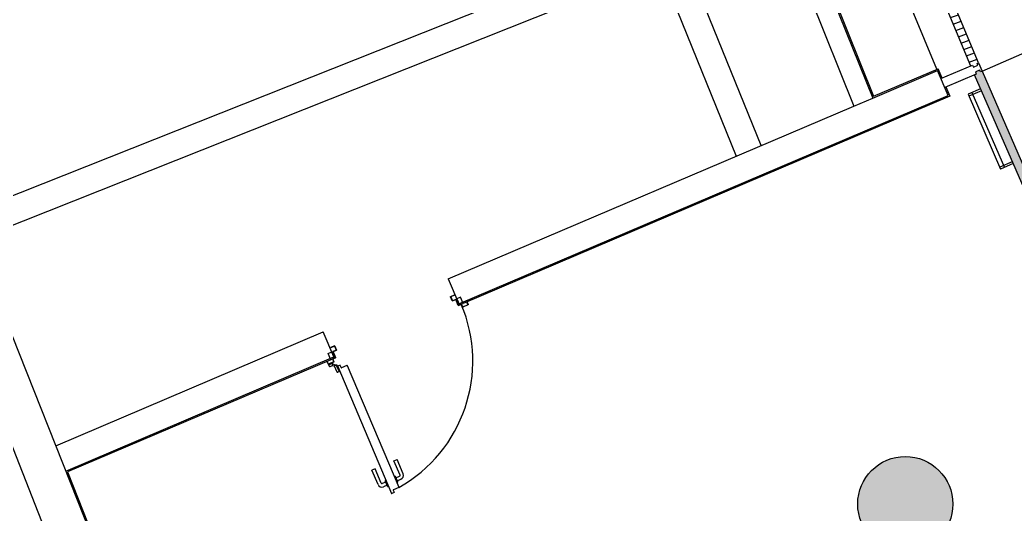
# Model space of a CAD drawing. Header units: centimetres. Extents: x 139057 to 200038, y 34824 to 80516.
# Drawn here: x 173594 to 174327, y 59872 to 60235 of the extents above; entities that cross this region are included whole.
import ezdxf

# ---------------------------------------------------------------- set-up
doc = ezdxf.new("R2010")
doc.units = ezdxf.units.CM
doc.header["$LTSCALE"] = 100
doc.linetypes.add('TR2010', pattern=[3, 2, -1])
doc.layers.get('0').update_dxf_attribs({"lineweight": 0})
for name, color, linetype in [('0.05', 57, 'Continuous'), ('0.10', 8, 'Continuous'), ('0.10 Intonaco', 8, 'Continuous'), ('0.15 E1-E2_Serramenti', 9, 'Continuous'), ('0.20 Cementi Armati', 4, 'Continuous'), ('0.20 Murature', 50, 'Continuous'), ('0.20 Vetrate', 3, 'Continuous')]:
    doc.layers.add(name, color=color, linetype=linetype)
doc.layers.add('410_STRUTTURE_001-AM_0', color=7, linetype='Continuous', lineweight=0)

# ---------------------------------------------------------------- blocks, each defined once
blk = doc.blocks.new('A$C30874703')
blk.add_arc((0.01492660159742343, 1.081380676415094), 1.067928041928007, 276.3477747588408, 359.918066865879)
at = {"layer": '0.15 E1-E2_Serramenti'}
for p, q in [((0.1039999982274793, 1.163999983287312), (0.07399999822750658, 1.163999983287312)), ((0.07399999822750658, 1.163999983287312), (0.07399999822750658, 1.162499983287312)), ((0.1039999982274793, 1.162499983287312), (0.07399999822750658, 1.162499983287312)), ((0.07649999822747588, 1.128499983287327), (0.0764999982275043, 1.081999983287304)), ((0.07799999822749726, 1.128499983287327), (0.07799999822749726, 1.081999983287304)), ((0.1039999982274793, 1.130499983287322), (0.07849999822748543, 1.130499983287329)), ((0.1039999982274793, 1.128999983287322), (0.07849999822748543, 1.128999983287329)), ((0.1044999982274675, 1.161999983287309), (0.1044999982274959, 1.130999983287325)), ((0.1059999982274888, 1.161999983287309), (0.1059999982274888, 1.130999983287325)), ((0.01049999822750181, 1.078499983287323), (0.008999998227508854, 1.078499983287323)), ((0.008999998227508854, 1.078499983287323), (0.008999998227508854, 1.059499983287317)), ((0.01049999822750181, 1.078499983287323), (0.01049999822750181, 1.059499983287317)), ((0.05299999822749157, 1.058999983287315), (0.01099999822748998, 1.058999983287315)), ((0.05299999822749157, 1.057499983287322), (0.01099999822748998, 1.057499983287308)), ((0.05349999822750817, 1.079499983287299), (0.05349999822747975, 1.059499983287324)), ((0.05499999822750112, 1.079499983287299), (0.05499999822750112, 1.059499983287324)), ((0.07599999822751613, 1.081499983287301), (0.05549999822751772, 1.081499983287301)), ((0.07599999822751613, 1.079999983287301), (0.05549999822751772, 1.079999983287301))]:
    blk.add_line(p, q, dxfattribs=at)
at = {"layer": '0.15 E1-E2_Serramenti', "ltscale": 0.02}
for p, q in [((0.01099999822748998, 1.056499983287317), (0.01099999822748998, 1.041999983287333)), ((0.01299999822747111, 1.057499983287315), (0.01299999822747111, 1.052499983287305)), ((0.01299999822747111, 1.052499983287305), (0.03553757060539908, 1.052499983287312)), ((0.01599999822748543, 1.03699998328733), (0.0349999980989395, 1.036999983287316)), ((0.03553757060539908, 1.052499983287312), (0.03880384557986361, 1.043525966549176)), ((0.03903860829645112, 1.057499983287315), (0.04381233549956676, 1.044384275590104)), ((0.04649999818694539, 1.030655694339508), (0.04649999881256406, 0.9819999826303416)), ((0.06199999822750613, 1.023363718552602), (0.0470889664654095, 1.031067751629664)), ((0.06429509848690884, 1.027805848086885), (0.04980323523803065, 1.035293310765447)), ((0.06699999822750158, 0.9769999826776186), (0.05149999881258793, 0.976999982630339)), ((0.06199999822750613, 1.023363718552602), (0.06199999822750613, 0.9789999826623728)), ((0.06699999822141933, 0.978999982677621), (0.06199999822750613, 0.9789999826623728)), ((0.06699999822750158, 1.015999983287323), (0.06699999822753, 1.023363718552574)), ((0.06699999822750158, 1.015999983287323), (0.06699999822750158, 0.0009999832873219816)), ((0.08699999822748339, 1.016999983287313), (0.06799999822750635, 1.01699998328732)), ((0.08799999822748816, 0.9979999832873077), (0.08799999822748816, 1.015999983287315)), ((0.08799999822748816, 1.003931850607508), (0.08799999822748816, 0.998931850607498)), ((0.1329999982275041, 0.9969999832873384), (0.08899999822749294, 0.99699998328731)), ((0.1339999982275089, 0.9959999832873407), (0.1339999982275089, 0.02099998328730379)), ((-1.772505697772431e-09, 0.09999998328735415), (-1.772534119481861e-09, 0.2149999832873632)), ((0.02499999822749999, 0.2149999832873561), (-1.772534119481861e-09, 0.2149999832873632)), ((0.02499999822749999, 0.09999998328735415), (0.02499999822749999, 0.2149999832873561)), ((0.1759999982275104, 0.2149999832873561), (0.2009999982275161, 0.2149999832873632)), ((0.1759999982275104, 0.09999998328735415), (0.1759999982275104, 0.2149999832873561)), ((0.2009999982275161, 0.09999998328735415), (0.2009999982275161, 0.2149999832873632)), ((0.0594999982275084, 0.09499998328734449), (0.02999999822749544, 0.0949999832873516)), ((0.0594999982275084, 0.06099998328735268), (0.05949999822747998, 0.1039999832873519)), ((0.06699999822750158, 0.1049999832873425), (0.06049999822748475, 0.1049999832873496)), ((0.1339999982275089, 0.1049999832873425), (0.1404999982275257, 0.1049999832873496)), ((0.141499998227502, 0.06099998328735268), (0.1414999982275305, 0.1039999832873519)), ((0.141499998227502, 0.09499998328734449), (0.170999998227515, 0.0949999832873516)), ((0.0594999982275084, 0.06999998328735302), (0.02999999822749544, 0.06999998328735302)), ((0.06699999822750158, 0.05999998328735501), (0.06049999822751317, 0.05999998328735501)), ((0.08799999822748816, 0.01899998328733687), (0.08799999822748816, 0.000999983287329087)), ((0.1329999982275041, 0.01999998328730612), (0.08899999822749294, 0.01999998328733454)), ((0.1339999982275089, 0.05999998328735501), (0.1404999982274973, 0.05999998328735501)), ((0.141499998227502, 0.06999998328735302), (0.170999998227515, 0.06999998328735302)), ((0.08699999822748339, -1.671266858238596e-08), (0.06799999822750635, -1.671267568781332e-08))]:
    blk.add_line(p, q, dxfattribs=at)
at = {"layer": '0.15 E1-E2_Serramenti'}
for points in [[(0.0689999982274827, 1.081499983287301), (0.03899999822748157, 1.081499983287301), (0.03899999822748157, 1.131499983287299), (0.0689999982274827, 1.131499983287299)], [(1.068999998227483, 1.08149998328728), (1.098999998227484, 1.08149998328728), (1.098999998227484, 1.131499983287277), (1.068999998227483, 1.131499983287277)]]:
    blk.add_lwpolyline(points, close=True, dxfattribs=at)
blk.add_lwpolyline([(1.033999998227486, 1.128999983287301, -0.414213562373095), (1.031999998227477, 1.130999983287303), (1.031999998227477, 1.161999983287288, -0.4142135623729161), (1.033999998227486, 1.16399998328729), (1.063999998227487, 1.16399998328729), (1.063999998227487, 1.16249998328729), (1.033999998227486, 1.16249998328729, 0.4142135623729161), (1.033499998227498, 1.161999983287288), (1.033499998227498, 1.130999983287303, 0.414213562373095), (1.033999998227486, 1.130499983287301), (1.059499998227508, 1.130499983287308, -0.4142135623731367), (1.06149999822749, 1.128499983287305), (1.06149999822749, 1.081999983287282, 0.4142135623731367), (1.061999998227478, 1.08149998328728), (1.082499998227476, 1.08149998328728, -0.4142135623730013), (1.084499998227486, 1.079499983287278), (1.084499998227486, 1.059499983287303, 0.4142135623730013), (1.084999998227474, 1.058999983287293), (1.126999998227475, 1.058999983287293, 0.4142135623730472), (1.127499998227464, 1.059499983287296), (1.127499998227464, 1.078499983287301), (1.128999998227485, 1.078499983287301), (1.128999998227457, 1.059499983287296, -0.4142135623730472), (1.126999998227475, 1.057499983287293), (1.084999998227474, 1.0574999832873, -0.4142135623730013), (1.082999998227464, 1.059499983287303), (1.082999998227464, 1.079499983287278, 0.4142135623730013), (1.082499998227476, 1.07999998328728), (1.061999998227478, 1.07999998328728, -0.4142135623731367), (1.059999998227468, 1.081999983287282), (1.059999998227497, 1.128499983287305, 0.4142135623731367), (1.059499998227508, 1.128999983287308)], format="xyb", close=True, dxfattribs=at)
at = {"layer": '0.15 E1-E2_Serramenti', "ltscale": 0.02}
blk.add_circle((0.04249999822751249, 1.036999983287316), 0.007500000128580098, dxfattribs=at)
at = {"layer": '0.15 E1-E2_Serramenti'}
for centre, radius, start, end in [((0.07849999822748543, 1.128499983287327), 0.002, 90, 180.0000000000082), ((0.07849999822748543, 1.128499983287327), 0.0005, 90, 180.0000000000082), ((0.1039999982274793, 1.161999983287309), 0.002, 3.50115459335504e-11, 90), ((0.1039999982274793, 1.161999983287309), 0.0005, 3.50115459335504e-11, 90), ((0.1039999982274793, 1.130999983287325), 0.0005, 270, 0), ((0.1039999982274793, 1.130999983287325), 0.002, 270, 0), ((0.05299999822749157, 1.059499983287324), 0.0005, 270, 359.9999999999817), ((0.05299999822749157, 1.059499983287324), 0.002, 270, 359.9999999999817), ((0.05549999822751772, 1.079499983287299), 0.002, 90, 179.9999999999817), ((0.05549999822751772, 1.079499983287299), 0.0005, 90, 179.9999999999817), ((0.07599999822751613, 1.081999983287304), 0.0005, 270, 8.142219984546603e-12), ((0.07599999822751613, 1.081999983287304), 0.002, 270, 8.142219984546603e-12)]:
    blk.add_arc(centre, radius, start, end, dxfattribs=at)
at = {"layer": '0.15 E1-E2_Serramenti', "ltscale": 0.02}
for centre, radius, start, end in [((0.01099999822748998, 1.059499983287317), 0.002, 180.0000000000187, 270.000000000009), ((0.01099999822748998, 1.059499983287317), 0.0005, 180.0000000000187, 270.000000000009), ((0.01199999822749476, 1.056499983287317), 0.001, 90, 180.0000000000192), ((0.01599999822748543, 1.041999983287333), 0.005, 180, 270.0000000000065), ((0.06199999822753455, 1.023363718552595), 0.005, 359.9999999997557, 62.67610869870013), ((0.05149999881258793, 0.9819999826303416), 0.005, 180, 270.0000000000065), ((0.06799999822750635, 1.015999983287323), 0.001, 89.99999999995929, 179.9999999999968), ((0.08699999822748339, 1.015999983287315), 0.001, 2.157688295904849e-11, 89.99999999996092), ((0.08899999822749294, 0.9979999832873077), 0.001, 180.0000000000203, 270.0000000000358), ((0.1329999982275041, 0.9959999832873407), 0.001, 7.735108985319272e-12, 90.00000000001954), ((0.02999999822749544, 0.09999998328735415), 0.03, 180.0000000000029, 270), ((0.02999999822749544, 0.09999998328735415), 0.004999999999999998, 180.0000000000029, 270), ((0.06049999822748475, 0.1039999832873519), 0.001, 89.9999999999886, 180.0000000000057), ((0.1404999982275257, 0.1039999832873519), 0.001, 359.9999999999943, 90.0000000000106), ((0.170999998227515, 0.09999998328735415), 0.004999999999999998, 270, 359.9999999999972), ((0.170999998227515, 0.09999998328735415), 0.03, 270, 359.9999999999972), ((0.06049999822751317, 0.06099998328735268), 0.001, 180.0000000000029, 270), ((0.06799999822750635, 0.0009999832873219816), 0.001, 180.0000000000033, 270.0000000000407), ((0.08699999822748339, 0.000999983287329087), 0.001, 270.0000000000383, 359.9999999999785), ((0.08899999822749294, 0.01899998328733687), 0.001, 89.99999999996336, 179.9999999999796), ((0.1329999982275041, 0.02099998328730379), 0.001, 269.9999999999804, 359.9999999999923), ((0.1404999982274973, 0.06099998328735268), 0.001, 270, 359.9999999999972)]:
    blk.add_arc(centre, radius, start, end, dxfattribs=at)

msp = doc.modelspace()

# ---------------------------------------------------------------- hatches: boundary and pattern name
at = {"layer": '0.05', "ltscale": 50}
h = msp.add_hatch(dxfattribs=at)
h.set_pattern_fill('ANSI31', color=256, scale=1.6, angle=335.66, style=0)
h.set_pattern_definition([(20.65999999999996, (173723.2262088606, 66927.63620313419), (-1.792334208366775, 4.753308120195686), [])])
h.paths.add_polyline_path([(174233.1818699824, 60363.68166830551), (174232.1689367449, 60363.26975370359), (174231.6716640728, 60364.4925897361), (174228.2905390399, 60363.11763754648), (174228.9008214815, 60361.61690082562), (174227.5536416402, 60361.0690630914), (174294.0038221242, 60201.34284693163), (174295.3420482898, 60201.91220659923), (174295.9763058244, 60200.42144412708), (174299.3349590997, 60201.85041164768), (174298.8181509512, 60203.06512042296), (174299.8243519968, 60203.49321718675)])
at = {"layer": '0.20 Vetrate'}
msp.add_hatch(color=5, dxfattribs=at).paths.add_polyline_path([(174302.3690623516, 60197.5120426209), (174301.3628876252, 60197.08395704788), (174300.8460794749, 60198.29866583061), (174297.4874261996, 60196.86969831002), (174298.1216837323, 60195.37893583786), (174296.7834316163, 60194.8095651285), (174365.785384786, 60036.16902657014), (174367.1140884409, 60036.75966187727), (174367.7721581223, 60035.27925664347), (174371.1074767845, 60036.76187237513), (174370.5712659309, 60037.96814182562), (174371.5707016854, 60038.41241097611)])
at = {"layer": '410_STRUTTURE_001-AM_0'}
h = msp.add_hatch(color=256, dxfattribs=at)
h.paths.add_polyline_path([(173097.3597190237, 66917.94424411071, 1), (173132.3597190237, 66917.94424411071, 1)])
h.paths.add_polyline_path([(172464.0278316519, 67114.31689942045), (172425.2407945941, 67124.09267337037), (172393.4695292661, 66998.03480293018), (172432.2565663221, 66988.25902898771)])
h.paths.add_polyline_path([(172268.7627634505, 66557.0875554101), (172239.6106112773, 66564.1693647669), (172225.4469925767, 66505.86506042046), (172254.5991447499, 66498.7832510711)])
h.paths.add_polyline_path([(171904.4153998984, 66525.13660018308, 1), (171974.4153998984, 66525.13660018308, 1)])
h.paths.add_polyline_path([(171852.1739725998, 66563.613365093), (171803.3583940106, 66574.43183480365), (171792.5399242999, 66525.6162562163), (171841.355502891, 66514.79778650565)])
h.paths.add_polyline_path([(171939.4722675221, 67132.43510292632), (171987.7863424743, 67119.56070347292), (172000.6607419295, 67167.8747784288), (171952.3466669755, 67180.7491778822)])
h.paths.add_polyline_path([(172118.755045435, 67125.68212919099, 1), (172048.755045435, 67125.68212919099, 1)])
h.paths.add_polyline_path([(171575.4020752242, 65289.1204673664), (171624.9607316019, 65282.49177383047), (171631.5894251397, 65332.05043021005), (171582.030768762, 65338.67912374598)])
h.paths.add_polyline_path([(171698.3442291195, 65301.53604114961, 1), (171768.3442291195, 65301.53604114961, 1)])
h.paths.add_polyline_path([(172000.85312024, 65311.96289384526), (171999.4899485378, 65287.00129923385), (172079.3920958998, 65282.69570370924), (172080.7372251569, 65307.65827054691)])
h.paths.add_polyline_path([(172504.8985963861, 65260.35914362383, 1), (172469.8985963861, 65260.35914362383, 1)])
h.paths.add_polyline_path([(173206.6802780988, 65219.16983307314, 1), (173276.6802780988, 65219.16983307314, 1)])
h.paths.add_polyline_path([(173189.9447935472, 64670.8234884904, 1), (173259.9447935472, 64670.8234884904, 1)])
h.paths.add_polyline_path([(171897.3524127068, 64618.34626780611), (171927.326457637, 64617.09861061138), (171929.8132949347, 64677.04705272776), (171899.8392500045, 64678.29470992249)])
h.paths.add_polyline_path([(171707.5735444153, 64680.86396315855, 1), (171637.5735444153, 64680.86396315855, 1)])
h.paths.add_polyline_path([(171506.142188274, 64661.20356748414), (171555.9392036131, 64656.70276053411), (171560.4400105687, 64706.49977587324), (171510.6429952277, 64711.00058283073)])
h.paths.add_polyline_path([(171463.9049486393, 64032.07795883876), (171513.8628991755, 64030.0277934016), (171515.9130646071, 64079.98574394148), (171465.9551140709, 64082.0359093712)])
h.paths.add_polyline_path([(171511.6954636598, 63977.07735274148), (171513.7404157227, 64027.03551694912), (171463.7822515151, 64029.08046901387), (171461.7372994522, 63979.12230480623)])
h.paths.add_polyline_path([(171605.5459887484, 64055.92791824949, 1), (171675.5459887484, 64055.92791824949, 1)])
h.paths.add_polyline_path([(171905.9447454462, 64101.36842717391), (171880.9642293832, 64102.3559473471), (171877.6854318554, 64022.42307797235), (171902.6659479203, 64021.43555779171)])
h.paths.add_polyline_path([(173199.5859544488, 64122.30648230177, 1), (173269.5859544488, 64122.30648230177, 1)])
h.paths.add_polyline_path([(173235.5815770669, 63574.88579462629, 1), (173305.5815770669, 63574.88579462629, 1)])
h.paths.add_polyline_path([(172861.3538126039, 63523.01742986005), (172858.6470479245, 63552.89507074815), (172798.891766152, 63547.48154138934), (172801.5985308295, 63517.60390050125)])
h.paths.add_polyline_path([(172419.0581464382, 63501.44394651216, 1), (172489.0581464382, 63501.44394651216, 1)])
h.paths.add_polyline_path([(171880.4413315101, 63484.64360186618), (171855.4627520429, 63485.67895043802), (171852.0309130239, 63405.7525054903), (171877.009492491, 63404.71715691846)])
h.paths.add_polyline_path([(171602.6261898788, 63428.01032598477, 1), (171672.6261898788, 63428.01032598477, 1)])
h.paths.add_polyline_path([(171448.5199661913, 63390.69967883241), (171498.5195865413, 63390.50483290267), (171498.7144324692, 63440.50445325088), (171448.714812121, 63440.69929918063)])
h.paths.add_polyline_path([(171461.0238141814, 62750.09874701661), (171510.984733312, 62752.07524890613), (171509.0082314262, 62802.036168033), (171459.0473122975, 62800.05966615093)])
h.paths.add_polyline_path([(171629.1265570564, 62798.43110591334, 1), (171699.1265570564, 62798.43110591334, 1)])
h.paths.add_polyline_path([(171855.4706596421, 62863.53864889753), (171830.5112730233, 62864.96356943411), (171825.83289633, 62785.10039323729), (171850.7922829489, 62783.67547270071)])
h.paths.add_polyline_path([(172533.4495628538, 62914.12447109979, 1), (172463.4495628538, 62914.12447109979, 1)])
h.paths.add_polyline_path([(172926.5678030649, 62958.34697044802), (172922.4660834844, 62988.06524591309), (172863.0295325579, 62979.86180675191), (172867.1312521385, 62950.14353129428)])
h.paths.add_polyline_path([(173367.848414837, 63029.82835367483, 1), (173297.848414837, 63029.82835367483, 1)])
h.paths.add_polyline_path([(173386.24267285, 62488.3931721614, 1), (173456.24267285, 62488.3931721614, 1)])
h.paths.add_polyline_path([(172594.1182385056, 62403.89431955826), (172652.4836014627, 62417.80418680024), (172638.5737342151, 62476.16954975736), (172580.208371258, 62462.25968251538)])
h.paths.add_polyline_path([(171941.7560345145, 62169.41576395345), (171966.3008515878, 62174.16479898405), (171951.2206217578, 62252.73069991332), (171926.6758046827, 62247.98166488272)])
h.paths.add_polyline_path([(171685.3039133685, 62168.54042054874, 1), (171755.3039133685, 62168.54042054874, 1)])
h.paths.add_polyline_path([(171551.442291808, 62111.48003848058), (171547.286914826, 62161.30706771624), (171497.4598855941, 62157.15169073057), (171501.615262576, 62107.32466150236)])
h.paths.add_polyline_path([(171564.3336824613, 61513.0765124948), (171570.6717270022, 61463.47984737319), (171620.2683921257, 61469.81789191228), (171613.9303475829, 61519.4145570339)])
h.paths.add_polyline_path([(171635.855889632, 61377.34213758421), (171643.1053991994, 61348.23123565477), (171691.6235690775, 61360.31375160229), (171684.3740595119, 61389.42465353173)])
h.paths.add_polyline_path([(171771.3557679529, 61539.72320581388, 1), (171841.3557679529, 61539.72320581388, 1)])
h.paths.add_polyline_path([(172069.2127251948, 61642.89797815841), (172044.6679081196, 61638.14894312781), (172059.7481379533, 61559.58304219854), (172084.2929550285, 61564.33207722914)])
h.paths.add_polyline_path([(171984.3172691694, 61420.39193277222), (172013.7710192563, 61426.09075848919), (172004.272976291, 61475.18034169984), (171974.8192262916, 61469.48151590836)])
h.paths.add_polyline_path([(172512.4951340767, 61527.42541616571), (172483.041384135, 61521.72659047109), (172492.5394269569, 61472.63700723064), (172521.9931769004, 61478.33583292526)])
h.paths.add_polyline_path([(172945.8367602812, 61590.26478228879), (172938.8818266509, 61619.4474637599), (172890.2440241898, 61607.85590771001), (172897.1989578219, 61578.67322623145)])
h.paths.add_polyline_path([(173500.5596211391, 61951.83399852526, 1), (173570.5596211391, 61951.83399852526, 1)])
h.paths.add_polyline_path([(173059.6497329368, 61182.920018682), (173051.0995533845, 61211.67579078835), (173003.1732665362, 61197.42549153578), (173011.7234460922, 61168.66971942943)])
h.paths.add_polyline_path([(172597.9666336911, 61085.67543613326), (172568.5128837494, 61079.97661043864), (172578.0109266589, 61030.88702713114), (172607.4646765298, 61036.58585281086)])
h.paths.add_polyline_path([(172067.6832129309, 60879.09528737676), (172097.1369629434, 60884.79411308628), (172087.6389199799, 60933.88369629693), (172058.1851700532, 60928.18487052035)])
h.paths.add_polyline_path([(171730.990910432, 60780.44430969816), (171780.2306723675, 60789.13026643705), (171771.5447156249, 60838.37002837074), (171722.3049536912, 60829.68407163185)])
h.paths.add_polyline_path([(171678.7967627874, 60771.2371955083), (171728.0365247229, 60779.92315225464), (171719.3505679803, 60829.16291418832), (171670.1108060466, 60820.47695744943)])
h.paths.add_polyline_path([(171771.4710482309, 60289.02154620898), (171781.9568795288, 60240.13343577993), (171830.8449899653, 60250.61926707786), (171820.3591586674, 60299.50737751436)])
h.paths.add_polyline_path([(171833.7782765949, 60251.2484169395), (171882.6663870314, 60261.73424823743), (171872.1805557316, 60310.62235867393), (171823.292445297, 60300.13652737599)])
h.paths.add_polyline_path([(172186.651190898, 60419.59954518241), (172157.1974408986, 60413.90071938348), (172166.6954838639, 60364.81113617283), (172196.1492337181, 60370.50996194196)])
h.paths.add_polyline_path([(172673.1438398255, 60539.2031011225), (172702.5975897523, 60544.90192690652), (172693.0995467702, 60593.99151019913), (172663.6457969869, 60588.29268445235)])
h.paths.add_polyline_path([(173205.4018225936, 60730.57644591641), (173195.6343868511, 60758.94186851543), (173148.358682525, 60742.66280894887), (173158.1261182638, 60714.29738635731)])
h.paths.add_polyline_path([(173311.7491003243, 60296.96382641208), (173358.2153403653, 60315.42699343127), (173347.137440153, 60343.3067374618), (173300.6712001121, 60324.84357043517)])
h.paths.add_polyline_path([(172771.8496829482, 60186.98156227332), (172742.3959330904, 60181.2827365042), (172751.8939759122, 60132.1931532712), (172781.3477257869, 60137.89197895092)])
h.paths.add_polyline_path([(172312.3601928378, 59877.55822356951), (172282.9064430544, 59871.85939782274), (172292.4044858931, 59822.76981449288), (172321.884768034, 59828.47377383125)])
h.paths.add_polyline_path([(173368.3424580289, 59347.78036966336), (173346.1866575951, 59403.53985770953), (173290.4204213457, 59381.40104801369), (173312.565977682, 59325.61781741094)])
h.paths.add_polyline_path([(174210.8866138241, 59878.92060211462, 1), (174280.8866138241, 59878.92060211462, 1)])
h.paths.add_polyline_path([(174066.1101680087, 60383.73236601961, 1), (173996.1101680087, 60383.73236601961, 1)])
h.paths.add_polyline_path([(173620.8625190525, 58923.47487779122, 1), (173550.8625190525, 58923.47487779122, 1)])
h.paths.add_polyline_path([(173884.8626483927, 58386.57705112707, 1), (173814.8626483927, 58386.57705112707, 1)])
h.paths.add_polyline_path([(174449.679906516, 59385.01524731678, 1), (174519.679906516, 59385.01524731678, 1)])
h.paths.add_polyline_path([(174781.9382740749, 58903.15787578535, 1), (174711.9382740749, 58903.15787578535, 1)])
h.paths.add_polyline_path([(175067.0543283118, 58434.46445804995, 1), (174997.0543283118, 58434.46445804995, 1)])
h.paths.add_polyline_path([(175304.3681970151, 57980.01926582467, 1), (175374.3681970151, 57980.01926582467, 1)])
h.paths.add_polyline_path([(175703.1726928732, 57540.86822194767, 1), (175633.1726928732, 57540.86822194767, 1)])
h.paths.add_polyline_path([(175196.3066666542, 56374.69601551604, 1), (175126.3066666542, 56374.69601551604, 1)])
h.paths.add_polyline_path([(176052.7046627315, 57118.0307950021, 1), (175982.7046627315, 57118.0307950021, 1)])
h.paths.add_polyline_path([(176488.7404525323, 56567.51888409418, 1), (176418.7404525323, 56567.51888409418, 1)])
h.paths.add_polyline_path([(176794.7795240084, 55975.90142373901, 1), (176864.7795240084, 55975.90142373901, 1)])
h.paths.add_polyline_path([(175491.6263574237, 55908.34433579606, 1), (175561.6263574237, 55908.34433579606, 1)])
h.paths.add_polyline_path([(177107.5290063886, 55348.51975185585, 1), (177177.5290063886, 55348.51975185585, 1)])
h.paths.add_polyline_path([(177367.6740656426, 55079.57794956279), (177360.9805902044, 55098.42463061374), (177342.1339091571, 55091.7311551736), (177348.8273845973, 55072.88447412264)])
h.paths.add_polyline_path([(177392.9484938445, 55032.33129068625), (177376.2148077065, 55079.44799313855), (177347.9447858917, 55069.40778133434), (177364.6784718191, 55022.29107880753)])
h.paths.add_polyline_path([(177483.4620507607, 54775.83300411862), (177493.5022625929, 54747.56298207652), (177540.6189660119, 54764.29666842681), (177530.5787541667, 54792.56669050616)])

# ---------------------------------------------------------------- linework, layer by layer
at = {"layer": '0.10'}
for p, q in [((174299.8243519968, 60203.49321718675, -3.490789228516181e-08), (174233.1818699824, 60363.68166830551, -3.490789228516181e-08)), ((174294.0999728894, 60201.11172945213, -3.490789228516181e-08), (174227.5536416402, 60361.0690630914, -3.490789228516181e-08)), ((174296.6850313159, 60195.03579461735, -3.490789228516181e-08), (174365.8979781555, 60035.91016617578, -3.490789228516181e-08)), ((174302.3705012115, 60197.50873457801, -3.490789228516181e-08), (174371.583448053, 60038.38310613644, -3.490789228516181e-08))]:
    msp.add_line(p, q, dxfattribs=at)
at = {"layer": '0.10', "ltscale": 50, "elevation": -3.490789228516181e-08}
msp.add_lwpolyline([(174269.2050458702, 60198.85347473037), (174205.5048110007, 60352.10279072237), (174202.8302464696, 60358.67977366012), (174140.2512871722, 60516.24593166423)], dxfattribs=at)
at = {"layer": '0.10 Intonaco'}
for p, q in [((174103.2205793882, 60475.86941699844, -3.490789225564949e-08), (174222.4841043806, 60178.97557052386, -3.490789292033657e-08)), ((174222.4841043806, 60178.97557052386, -3.490789292435151e-08), (174270.1175646993, 60199.24171523911, -3.490789168852197e-08)), ((174273.0217064345, 60192.41583102357, -3.490789228516181e-08), (174270.1175646993, 60199.24171523911, -3.490789208796576e-08)), ((174275.801351166, 60185.88256411415, -3.490789228516181e-08), (174278.7305482613, 60178.99778987628, -3.490789228516181e-08)), ((174278.7305482613, 60178.99778987628, -3.490789228516181e-08), (173920.5170225116, 60026.59216781866, -3.490789228516181e-08)), ((173822.9781092113, 59985.09324661803, -3.490789228516181e-08), (173629.2533203239, 59902.67106846881, -3.490789228516181e-08)), ((173629.2533203239, 59902.67106846881, -3.490789228516181e-08), (173660.3997687442, 59824.2754270674, -3.490789228516181e-08))]:
    msp.add_line(p, q, dxfattribs=at)
at = {"layer": '0.20 Cementi Armati'}
for p, q in [((173488.5178867733, 60254.19009474081, -3.490789228516181e-08), (173659.4707253041, 59823.90631976884, -3.490789228516181e-08)), ((173631.5905670883, 59812.82946197849, -3.490789228516181e-08), (173479.0991582187, 60196.64630660575, -3.490789228516181e-08))]:
    msp.add_line(p, q, dxfattribs=at)
msp.add_circle((174245.8870672273, 59878.91810843509, -3.490789228516181e-08), 34.99999999888242, dxfattribs=at)
at = {"layer": '0.20 Murature'}
for p, q in [((174101.9184918037, 60476.42808797371, -3.490789225356409e-08), (174221.9365669234, 60177.65586929184, -3.490789292248803e-08)), ((174087.9785213327, 60470.88909873527, -3.49078922534472e-08), (174208.1310506469, 60171.7821706624, -3.490789292311992e-08)), ((174139.9004484719, 60142.75276049387, -3.490789228516181e-08), (174053.008853939, 60356.42662323427, -3.490789228516181e-08)), ((174057.6160794372, 60292.004306467, -3.490789228516181e-08), (173553.2361142846, 60091.58430223328, -3.490789228516181e-08)), ((173560.6215951206, 60072.99789125633, -3.490789228516181e-08), (174065.1503052941, 60273.4770006926, -3.490789228516181e-08)), ((174065.1503052941, 60273.4770006926, -3.490789228516181e-08), (174121.4945159709, 60134.92176754933, -3.490789228516181e-08)), ((174221.9365669234, 60177.65586929184, -3.490789292248803e-08), (174269.5888855631, 60197.93003747028, -3.490789228516181e-08)), ((174277.4188706229, 60179.52646895659, -3.490789228516181e-08), (174269.5888855631, 60197.93003747028, -3.490789228516181e-08)), ((173917.3680141593, 60026.33913569313, -3.490789228516181e-08), (174277.4188706229, 60179.52646895659, -3.490789228516181e-08)), ((174208.0843780345, 60171.76231331539, -3.490789228516181e-08), (174221.9365669234, 60177.65586929184, -3.490789292248803e-08)), ((173909.5380290995, 60044.74270420682, -3.490789228516181e-08), (174208.0843780345, 60171.76231331539, -3.490789228516181e-08)), ((173909.5380290995, 60044.74270420682, -3.490789228516181e-08), (173917.3680141593, 60026.33913569313, -3.490789228516181e-08)), ((173620.5768291509, 59921.80122811508, -3.490789228516181e-08), (173817.5201865385, 60005.59277890783, -3.490789228516181e-08)), ((173825.3501715945, 59987.18921040159, -3.490789228516181e-08), (173817.5201865385, 60005.59277890783, -3.490789228516181e-08)), ((173627.9635427544, 59903.20906526756, -3.490789228516181e-08), (173825.3501715945, 59987.18921040159, -3.490789228516181e-08))]:
    msp.add_line(p, q, dxfattribs=at)
at = {"layer": '0.20 Vetrate', "color": 57, "linetype": 'TR2010'}
msp.add_line((174302.3705012115, 60197.50873457801, -3.490789228516181e-08), (174381.9333154323, 60232.11520800155, -3.490789228516181e-08), dxfattribs=at)
at = {"layer": '0.20 Vetrate', "color": 57}
for p, q in [((174301.2840045436, 60184.46241870683, -3.490789228516181e-08), (174292.1138918089, 60180.47380586129, -3.490789228516181e-08)), ((174292.1138918089, 60180.47380586129, -3.490789228516181e-08), (174316.0455688672, 60125.4531294496, -3.490789228516181e-08)), ((174301.8822964696, 60183.086901793, -3.490789228516181e-08), (174292.712183735, 60179.09828895491, -3.490789228516181e-08)), ((174294.8649256291, 60181.67038971346, -3.490789228516181e-08), (174318.7966026874, 60126.64971330178, -3.490789228516181e-08)), ((174324.6173896777, 60130.81725920153, -3.490789228516181e-08), (174315.4472769412, 60126.82864635599, -3.490789228516181e-08)), ((174325.2156816038, 60129.44174228769, -3.490789228516181e-08), (174316.0455688672, 60125.4531294496, -3.490789228516181e-08))]:
    msp.add_line(p, q, dxfattribs=at)
at = {"layer": '0.20 Vetrate', "elevation": -3.490789228516181e-08}
msp.add_lwpolyline([(174272.1015332105, 60192.02433239084), (174295.3420482898, 60201.91220659923), (174295.9763058225, 60200.42144412708), (174299.3349590997, 60201.85041164768), (174298.8181509512, 60203.06512042296), (174299.8243519986, 60203.49321718675), (174302.369088669, 60197.51205381912), (174301.3628876252, 60197.08395704788), (174300.8460794749, 60198.29866583061), (174297.4874261996, 60196.86969831002), (174298.1216837323, 60195.37893583786), (174274.8811686529, 60185.49106162947)], dxfattribs=at)
at = {"layer": '410_STRUTTURE_001-AM_0'}
for p, q in [((173659.4728772851, 59823.90394293678, -4.486460386590405e-07), (173488.492721195, 60254.20958672625, -4.48646038411845e-07)), ((173631.581903855, 59812.85430375647, -4.4864603865499e-07), (173479.0761442004, 60196.66544646931, -4.486460384179512e-07))]:
    msp.add_line(p, q, dxfattribs=at)
msp.add_circle((174245.8866138241, 59878.92060211462, -4.486460389962985e-07), 35, dxfattribs=at)

# ---------------------------------------------------------------- block references
at = {"layer": '0.15 E1-E2_Serramenti', "ltscale": 50, "xscale": 100, "yscale": 100, "zscale": 100, "rotation": 23.04499999999983}
msp.add_blockref('A$C30874703', (173861.725084663, 59884.04719755959, -3.490789228516181e-08), dxfattribs=at)

doc.saveas('drawing.dxf')
